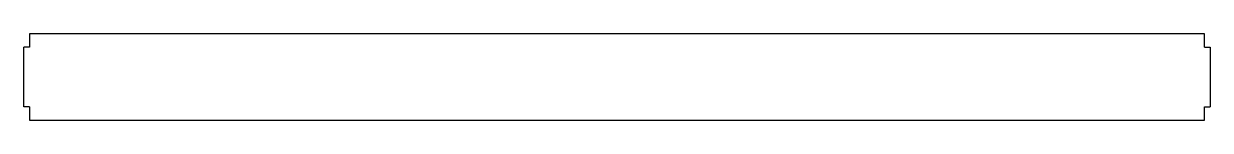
# Model space of a CAD drawing. Header units: millimetres. Extents: x 0 to 2426, y 0 to 177.
import ezdxf

# ---------------------------------------------------------------- set-up
doc = ezdxf.new("R2010")
doc.units = ezdxf.units.MM

msp = doc.modelspace()

# ---------------------------------------------------------------- linework, layer by layer
at = {"color": 7, "linetype": 'Continuous', "lineweight": 25}
for p, q in [((11.7, 177), (11.7, 149.3)), ((2414.3, 177), (11.7, 177)), ((2414.3, 149.3), (2414.3, 177)), ((0, 27.7), (0, 149.3)), ((11.7, 149.3), (0, 149.3)), ((2414.3, 149.3), (2426, 149.3)), ((2426, 149.3), (2426, 27.7)), ((11.7, 27.7), (0, 27.7)), ((11.7, 27.7), (11.7, 0)), ((2414.3, 27.7), (2426, 27.7)), ((2414.3, 0), (2414.3, 27.7)), ((11.7, 0), (2414.3, 0))]:
    msp.add_line(p, q, dxfattribs=at)

doc.saveas('drawing.dxf')
